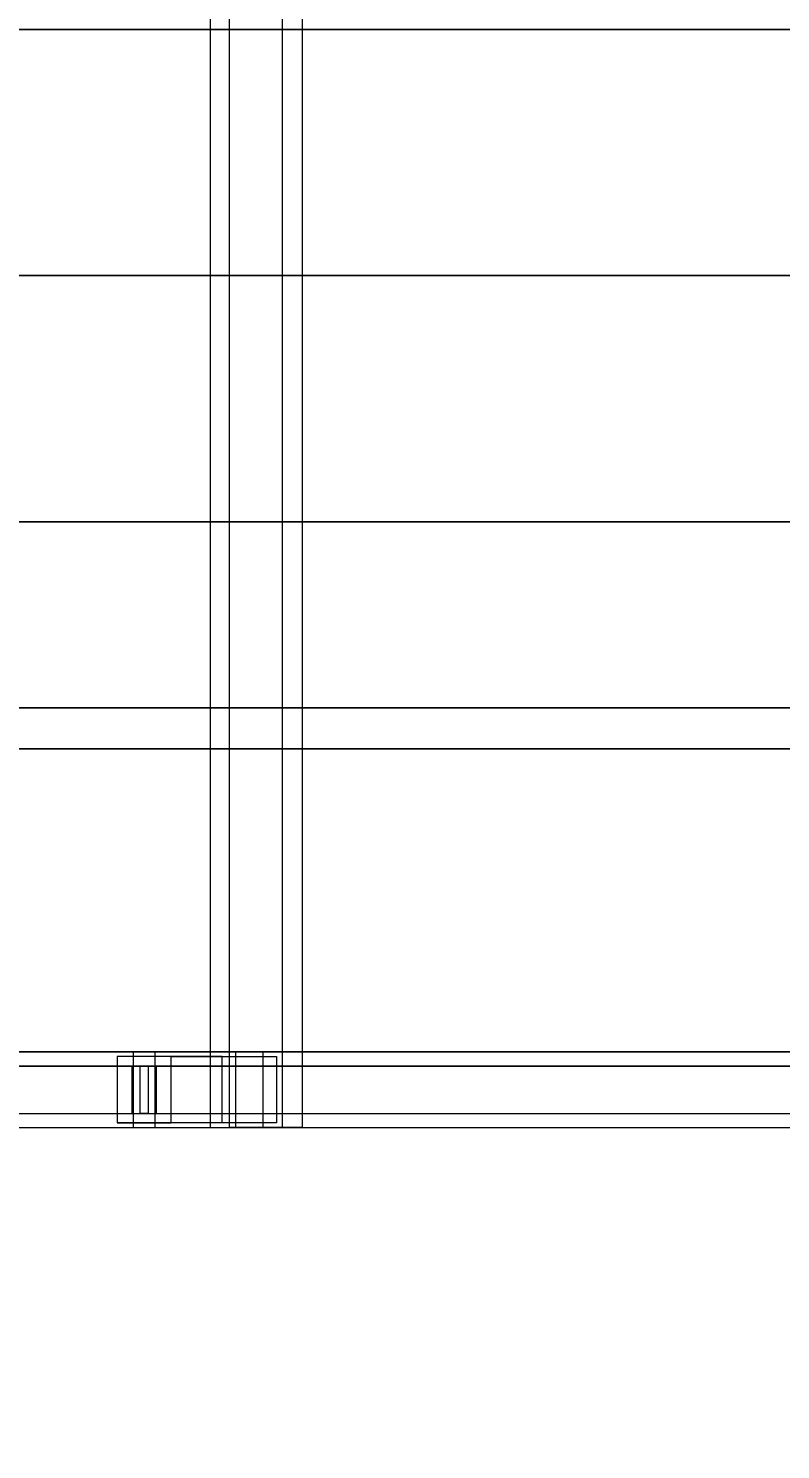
# Model space of a CAD drawing. Header units: millimetres. Extents: x -191664 to 191490, y -197311 to 10263.
# Drawn here: x 20052 to 20450, y -18620 to -17870 of the extents above; entities that cross this region are included whole.
import ezdxf

# ---------------------------------------------------------------- set-up
doc = ezdxf.new("R2010")
doc.units = ezdxf.units.MM
doc.layers.add('COTAS_INSTALACION_P', color=30, linetype='Continuous', lineweight=0)
doc.layers.add('superior_C02', color=7, linetype='Continuous', lineweight=0)
doc.dimstyles.new('PLANTA_100', dxfattribs={"dimtxt": 250, "dimasz": 150, "dimexe": 150, "dimexo": 80, "dimgap": 100, "dimtad": 1, "dimtih": 1, "dimtoh": 1, "dimdec": 1, "dimdsep": 46, "dimcen": 0.09, "dimclrd": 1, "dimclre": 1, "dimclrt": 1, "dimadec": 0, "dimazin": 0, "dimtfac": 1, "dimtdec": 4, "dimtofl": 0, "dimtmove": 0, "dimatfit": 3, "dimfxl": 1, "dimtolj": 1, "dimtzin": 0, "dimarcsym": 0})

# ---------------------------------------------------------------- blocks, each defined once
blk = doc.blocks.new('*D5')
at = {"layer": 'COTAS_INSTALACION_P', "color": 1, "lineweight": -2, "transparency": 16777216}
for p, q in [((-1000, -18080), (-1000, -25850)), ((60117.12, -18080), (60117.12, -25850)), ((-850, -25700), (59967.12, -25700))]:
    blk.add_line(p, q, dxfattribs=at)
at = {"layer": 'COTAS_INSTALACION_P', "color": 1, "transparency": 16777216}
for points in [[(-850, -25675), (-850, -25725), (-1000, -25700)], [(59967.12, -25675), (59967.12, -25725), (60117.12, -25700)]]:
    blk.add_solid(points, dxfattribs=at)
at = {"layer": 'Defpoints', "color": 0, "transparency": 16777216}
for p in [(-1000, -18000), (60117.12, -18000), (60117.12, -25700)]:
    blk.add_point(p, dxfattribs=at)

msp = doc.modelspace()

# ---------------------------------------------------------------- linework, layer by layer
at = {"layer": 'superior_C02', "color": 139, "true_color": 0x354b57}
for p, q in [((20148.29, -17550), (20148.29, -18450)), ((20158.51, -18450), (20158.51, -17550)), ((20186.54, -18450), (20186.54, -17550)), ((20196.77, -17550), (20196.77, -18450)), ((20107.5, -18410), (18959.89, -18410)), ((18971.58, -18410), (20119.19, -18410)), ((20161.57, -18410), (19013.96, -18410)), ((19028.58, -18410), (20176.18, -18410)), ((20127.69, -18412.5), (20099, -18412.5)), ((20099, -18412.5), (20099, -18447.5)), ((20154.53, -18412.5), (20099, -18412.5)), ((20107.5, -18410), (20107.5, -18450)), ((20119.19, -18410), (20107.5, -18410)), ((21255.1, -18410), (20107.5, -18410)), ((20119.19, -18450), (20119.19, -18410)), ((20119.19, -18410), (21266.79, -18410)), ((20127.69, -18447.5), (20127.69, -18412.5)), ((20127.69, -18412.5), (20183.22, -18412.5)), ((20154.53, -18447.5), (20154.53, -18412.5)), ((20154.53, -18412.5), (20183.22, -18412.5)), ((20161.57, -18410), (20161.57, -18450)), ((20176.18, -18410), (20161.57, -18410)), ((21309.17, -18410), (20161.57, -18410)), ((20176.18, -18450), (20176.18, -18410)), ((20176.18, -18410), (21323.78, -18410)), ((20183.22, -18412.5), (20183.22, -18447.5)), ((20106.77, -18417.5), (19014.7, -18417.5)), ((19027.84, -18417.5), (20119.92, -18417.5)), ((20106.77, -18417.5), (20106.77, -18442.5)), ((20119.92, -18417.5), (20106.77, -18417.5)), ((20111.26, -18417.5), (20115.43, -18417.5)), ((20111.26, -18442.5), (20111.26, -18417.5)), ((21314.39, -18417.5), (20111.26, -18417.5)), ((20115.43, -18417.5), (20115.43, -18442.5)), ((20115.43, -18417.5), (21318.56, -18417.5)), ((20119.92, -18442.5), (20119.92, -18417.5)), ((19014.7, -18442.5), (20106.77, -18442.5)), ((19027.84, -18442.5), (20119.92, -18442.5)), ((20106.77, -18442.5), (20119.92, -18442.5)), ((20115.43, -18442.5), (20111.26, -18442.5)), ((20111.26, -18442.5), (21314.39, -18442.5)), ((20115.43, -18442.5), (21318.56, -18442.5)), ((18959.89, -18450), (20107.5, -18450)), ((18971.58, -18450), (20119.19, -18450)), ((19013.96, -18450), (20161.57, -18450)), ((19028.58, -18450), (20176.18, -18450)), ((20099, -18447.5), (20127.69, -18447.5)), ((20154.53, -18447.5), (20099, -18447.5)), ((20107.5, -18450), (20119.19, -18450)), ((20107.5, -18450), (21255.1, -18450)), ((20119.19, -18450), (21266.79, -18450)), ((20183.22, -18447.5), (20127.69, -18447.5)), ((20148.29, -18450), (20186.54, -18450)), ((20148.29, -18450), (20158.51, -18450)), ((20183.22, -18447.5), (20154.53, -18447.5)), ((20196.77, -18450), (20158.51, -18450)), ((20161.57, -18450), (20176.18, -18450)), ((20161.57, -18450), (21309.17, -18450)), ((20176.18, -18450), (21323.78, -18450)), ((20196.77, -18450), (20186.54, -18450))]:
    msp.add_line(p, q, dxfattribs=at)
at = {"layer": 'superior_C02', "color": 139, "true_color": 0x345e4e}
for p, q in [((19950.34, -17870), (20888.04, -17870)), ((20889.78, -17870), (19952.08, -17870)), ((19950.34, -18000), (20888.04, -18000)), ((20889.78, -18000), (19952.08, -18000)), ((19950.34, -18130), (20888.04, -18130)), ((20889.78, -18130), (19952.08, -18130)), ((20868.03, -18228.3), (19930.33, -18228.3)), ((19932.08, -18228.3), (20869.78, -18228.3))]:
    msp.add_line(p, q, dxfattribs=at)
at = {"layer": 'superior_C02', "color": 251, "true_color": 0x586d65}
for p, q in [((25411.09, -18250), (16335.43, -18250)), ((16336.9, -18250), (25412.56, -18250))]:
    msp.add_line(p, q, dxfattribs=at)

# ---------------------------------------------------------------- dimensions: what is measured, and where the dimension line sits
at = {"layer": 'COTAS_INSTALACION_P'}
dim = msp.add_aligned_dim(p1=(-1000, -18000), p2=(60117.12, -18000), distance=-7700, text='<> P', dimstyle='PLANTA_100', dxfattribs=at)
dim.commit()
dim.dimension.update_dxf_attribs({"geometry": '*D5', "text_midpoint": (29558.56, -25700)})

doc.saveas('drawing.dxf')
